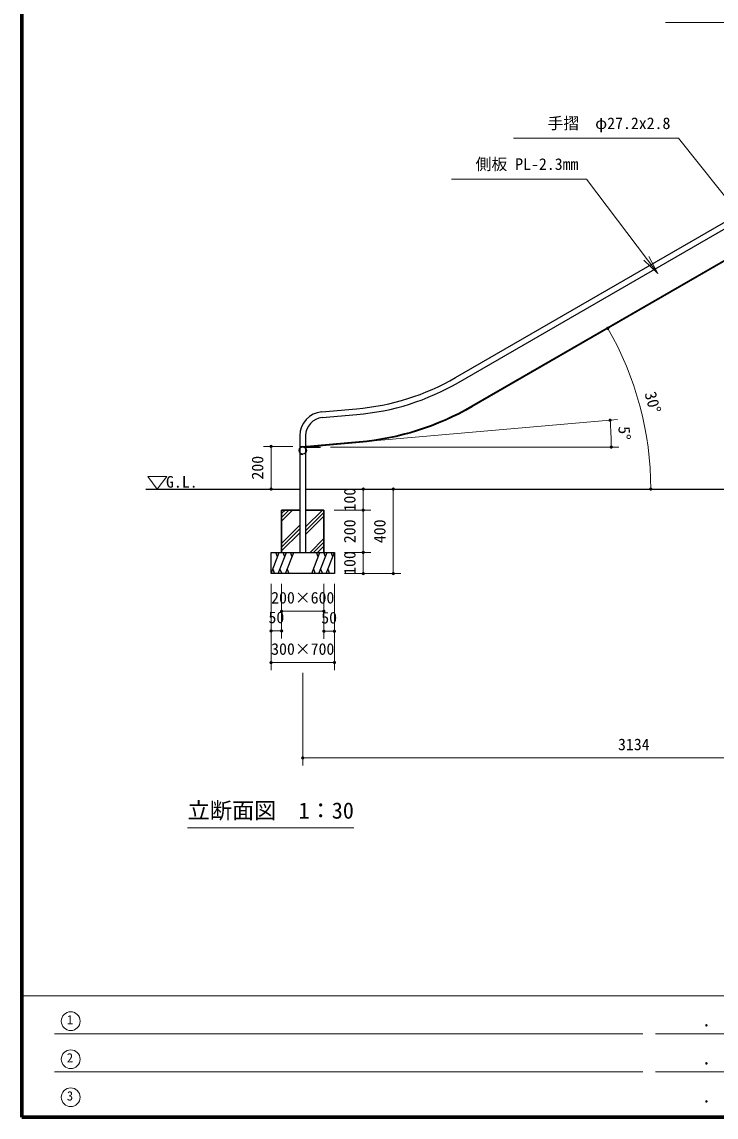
# Model space of a CAD drawing. Units: millimetres at full size, sheet at 1:30, with parts at other scales. Extents: x 450 to 12150, y 450 to 8460.
# Drawn here: x 450 to 3736, y 450 to 5631 of the extents above; entities that cross this region are included whole.
import ezdxf
from ezdxf.enums import TextEntityAlignment as Align

# ---------------------------------------------------------------- set-up
doc = ezdxf.new("R2010")
doc.units = ezdxf.units.MM
doc.header["$LTSCALE"] = 30
for name, color, linetype, lineweight in [('D-STR', 1, 'Continuous', 13), ('D-STR-DIM\u3000寸法線、寸法値', 7, 'Continuous', 13), ('D-STR-HTXT\u3000旗上げ', 7, 'Continuous', 13), ('D-STR-TXT\u3000文字列', 7, 'Continuous', 13), ('D-STR\u3000構造物外形線', 1, 'Continuous', 25), ('D-TTL', 7, 'Continuous', 70), ('D-TTL-FRAM', 7, 'Continuous', 13), ('D-TTL-TXT', 7, 'Continuous', 13)]:
    doc.layers.add(name, color=color, linetype=linetype, lineweight=lineweight)
doc.styles.add('ＭＳ ゴシック', font='')
doc.styles.get('ＭＳ ゴシック').set_extended_font_data('MS Gothic')

# ---------------------------------------------------------------- blocks, each defined once
blk = doc.blocks.new('filled_dot')
at = {"color": 0, "linetype": 'Continuous', "lineweight": -2, "const_width": 1.25}
blk.add_lwpolyline([(-0.625, 0, 1), (0.625, 0, 1)], format="xyb", close=True, dxfattribs=at)
blk = doc.blocks.new('open_arrow')
at = {"color": 0, "linetype": 'Continuous', "lineweight": -2}
blk.add_lwpolyline([(7.5, 1.25), (0, 0), (7.5, -1.25)], dxfattribs=at)

msp = doc.modelspace()

# ---------------------------------------------------------------- linework, layer by layer
at = {"layer": 'D-STR'}
for p, q in [((1135.5, 3481.4), (1045.5, 3481.4)), ((1090.5, 3421.4), (1045.5, 3481.4)), ((1090.5, 3421.4), (1135.5, 3481.4))]:
    msp.add_line(p, q, dxfattribs=at)
at = {"layer": 'D-STR-DIM\u3000寸法線、寸法値'}
for p, q in [((2095.04, 3647.18), (3269.78, 3749.96)), ((1731.92, 3623.12), (1593.3, 3623.12)), ((1629.3, 3421.4), (1629.3, 3623.12)), ((1910.67, 3619.97), (3275.46, 3619.97)), ((1717.7, 3421.4), (1593.3, 3421.4)), ((1927.3, 3421.4), (2101.67, 3421.4)), ((1975, 3421.4), (2243.67, 3421.4)), ((2065.67, 3321.4), (2065.67, 3421.4)), ((2207.67, 3021.4), (2207.67, 3421.4)), ((1927.3, 3321.4), (2101.67, 3321.4)), ((1927.3, 3321.4), (2101.67, 3321.4)), ((2065.67, 3121.4), (2065.67, 3321.4)), ((1977.3, 3121.4), (2101.67, 3121.4)), ((1977.3, 3121.4), (2101.67, 3121.4)), ((2065.67, 3021.4), (2065.67, 3121.4)), ((1977.3, 3021.4), (2101.67, 3021.4)), ((1977.3, 3021.4), (2243.67, 3021.4)), ((1629.3, 2973.4), (1629.3, 2714.06)), ((1629.3, 2973.4), (1629.3, 2564.53)), ((1679.3, 2973.4), (1679.3, 2714.06)), ((1679.3, 2973.4), (1679.3, 2807.15)), ((1879.3, 2973.4), (1879.3, 2807.15)), ((1879.3, 2973.4), (1879.3, 2712.55)), ((1929.3, 2973.4), (1929.3, 2712.55)), ((1929.3, 2973.4), (1929.3, 2564.53)), ((1879.3, 2843.15), (1679.3, 2843.15)), ((1679.3, 2750.06), (1629.3, 2750.06)), ((1929.3, 2748.55), (1879.3, 2748.55)), ((1929.3, 2600.53), (1629.3, 2600.53)), ((1779.3, 2552.53), (1779.3, 2113.15)), ((4913.28, 2149.15), (1779.3, 2149.15))]:
    msp.add_line(p, q, dxfattribs=at)
for centre, radius, end in [((1906.08, 3421.4), 1520.51, 30), ((1783.98, 3619.97), 1455.48, 5)]:
    msp.add_arc(centre, radius, 0, end, dxfattribs=at)
at = {"layer": 'D-STR-HTXT\u3000旗上げ'}
for points in [[(4471.91, 5180.51), (4135.14, 5627.94), (4123.14, 5627.94), (3495.54, 5627.94), (3809.34, 5627.94)], [(3843.41, 4723.06), (3558.14, 5081.34), (3546.14, 5081.34), (2777.54, 5081.34), (3161.84, 5081.34)], [(3459.61, 4440.65), (3122.85, 4888.08), (3110.85, 4888.08), (2483.25, 4888.08), (2797.05, 4888.08)]]:
    msp.add_lwpolyline(points, dxfattribs=at)
at = {"layer": 'D-STR-TXT\u3000文字列'}
msp.add_line((1233.9, 1817.91), (2021.4, 1817.91), dxfattribs=at)
at = {"layer": 'D-STR\u3000構造物外形線'}
for p, q in [((2502.56, 3948.92), (4407.82, 5048.92)), ((2516.16, 3925.36), (4421.42, 5025.36)), ((2580.11, 3814.6), (4484.69, 4914.2)), ((2580.71, 3813.56), (4485.29, 4913.17)), ((2581.86, 3811.57), (4486.44, 4911.17)), ((1869.4, 3786.64), (2033.4, 3800.99)), ((1871.77, 3759.55), (2035.77, 3773.9)), ((1765.7, 3673.58), (1765.7, 3121.4)), ((1779.3, 3623.07), (2046.92, 3646.48)), ((1779.3, 3621.86), (2047.03, 3645.29)), ((1783.98, 3619.97), (2047.23, 3643)), ((1792.9, 3673.48), (1792.9, 3121.4)), ((1783.98, 3619.97), (1862.67, 3619.97)), ((1036.45, 3421.4), (1765.7, 3421.4)), ((1792.9, 3421.4), (4862.48, 3421.4)), ((1679.3, 3305.19), (1695.52, 3321.4)), ((1679.3, 3287.51), (1713.2, 3321.4)), ((1679.3, 3321.4), (1729.3, 3321.4)), ((1679.3, 3121.4), (1679.3, 3321.4)), ((1765.7, 3321.4), (1679.3, 3321.4)), ((1679.3, 3321.4), (1679.3, 3121.4)), ((1679.3, 3269.83), (1729.3, 3319.83)), ((1729.3, 3321.4), (1762.3, 3321.4)), ((1792.9, 3321.4), (1829.3, 3321.4)), ((1792.9, 3242.01), (1872.3, 3321.4)), ((1879.3, 3321.4), (1792.9, 3321.4)), ((1829.3, 3321.4), (1879.3, 3321.4)), ((1879.3, 3321.4), (1879.3, 3121.4)), ((1879.3, 3121.4), (1879.3, 3321.4)), ((1792.9, 3224.33), (1879.3, 3310.73)), ((1792.9, 3206.65), (1879.3, 3293.05)), ((1679.3, 3163.76), (1765.7, 3250.16)), ((1679.3, 3146.09), (1765.7, 3232.49)), ((1679.3, 3128.41), (1765.7, 3214.81)), ((1813.72, 3121.4), (1879.3, 3186.99)), ((1830.6, 3120.61), (1879.3, 3169.31)), ((1629.3, 3021.4), (1668.2, 3121.4)), ((1660.19, 3100.8), (1652.17, 3121.4)), ((1663.61, 3021.4), (1702.51, 3121.4)), ((1694.49, 3100.8), (1686.48, 3121.4)), ((1697.92, 3021.4), (1736.82, 3121.4)), ((1728.8, 3100.8), (1720.79, 3121.4)), ((1821.79, 3021.4), (1860.69, 3121.4)), ((1852.67, 3100.8), (1844.66, 3121.4)), ((1849.07, 3121.4), (1879.3, 3151.63)), ((1856.09, 3021.4), (1894.99, 3121.4)), ((1886.98, 3100.8), (1878.97, 3121.4)), ((1890.4, 3021.4), (1929.3, 3121.4)), ((1921.29, 3100.8), (1913.27, 3121.4)), ((1637.32, 3042.01), (1645.33, 3021.4)), ((1671.62, 3042.01), (1679.64, 3021.4)), ((1705.93, 3042.01), (1713.94, 3021.4)), ((1829.8, 3042.01), (1837.82, 3021.4)), ((1864.11, 3042.01), (1872.12, 3021.4)), ((1898.42, 3042.01), (1906.43, 3021.4))]:
    msp.add_line(p, q, dxfattribs=at)
msp.add_lwpolyline([(1629.3, 3121.4), (1929.3, 3121.4), (1929.3, 3021.4), (1629.3, 3021.4)], close=True, dxfattribs=at)
msp.add_circle((1779.3, 3603.62), 17, dxfattribs=at)
for centre, radius, start, end in [((1934.36, 4933.07), 1136.4, 275, 300), ((1934.36, 4933.07), 1163.6, 275, 300), ((1879.3, 3673.48), 113.6, 95, 180), ((1934.36, 4933.07), 1291.5, 275, 300), ((1934.36, 4933.07), 1292.7, 275, 300), ((1934.36, 4933.07), 1295, 275, 300), ((1879.3, 3673.48), 86.4, 95, 180), ((1779.92, 3604.25), 18.83, 91.89694, 268.10306), ((1779.92, 3604.25), 17.63, 91.89694, 182.02608)]:
    msp.add_arc(centre, radius, start, end, dxfattribs=at)
at = {"layer": 'D-TTL'}
msp.add_lwpolyline([(450, 450), (450, 8460), (12150, 8460), (12150, 450)], close=True, dxfattribs=at)
at = {"layer": 'D-TTL-FRAM'}
for p, q in [((450, 1023.66), (12150, 1023.66)), ((3388.84, 843.66), (605.1, 843.66)), ((4198.84, 843.66), (3448.84, 843.66)), ((3388.84, 663.66), (605.1, 663.66)), ((4198.84, 663.66), (3448.84, 663.66))]:
    msp.add_line(p, q, dxfattribs=at)
at = {"layer": 'D-TTL-TXT'}
for centre in [(680.98, 903.79), (680.98, 723.79), (680.98, 543.79)]:
    msp.add_circle(centre, 44.42, dxfattribs=at)

# ---------------------------------------------------------------- block references
at = {"layer": 'D-STR-DIM\u3000寸法線、寸法値', "xscale": 6, "yscale": 6}
for p, rotation in [((3222.88, 4181.66), 299.2), ((3233.92, 3746.82), 274.1), ((1629.3, 3623.12), 270), ((3239.46, 3619.97), 90.9), ((1629.3, 3421.4), 90), ((2065.67, 3421.4), 270), ((2207.67, 3421.4), 270), ((3426.59, 3421.4), 90.8), ((2065.67, 3321.4), 90), ((2065.67, 3321.4), 270), ((2065.67, 3121.4), 90), ((2065.67, 3121.4), 270), ((2065.67, 3021.4), 90), ((2207.67, 3021.4), 90), ((1879.3, 2843.15), 180), ((1679.3, 2750.06), 180), ((1929.3, 2748.55), 180), ((1929.3, 2600.53), 180)]:
    msp.add_blockref('filled_dot', p, dxfattribs=dict(at, rotation=rotation))
for p in [(1679.3, 2843.15), (1629.3, 2750.06), (1879.3, 2748.55), (1629.3, 2600.53), (1779.3, 2149.15)]:
    msp.add_blockref('filled_dot', p, dxfattribs=at)
at = {"layer": 'D-STR-HTXT\u3000旗上げ', "xscale": 12, "yscale": 12, "rotation": 127}
msp.add_blockref('open_arrow', (3459.61, 4440.65), dxfattribs=at)

# ---------------------------------------------------------------- texts
at = {"layer": 'D-STR-DIM\u3000寸法線、寸法値', "style": 'ＭＳ ゴシック'}
for s, rotation, p in [('30°', 285, (3436.72, 3831.54)), ('5°', 272.5, (3302.15, 3686.25)), ('200', 90, (1565.17, 3522.26)), ('100', 90, (2001.54, 3371.4)), ('200', 90, (2001.54, 3221.4)), ('400', 90, (2143.54, 3221.4)), ('100', 90, (2001.54, 3071.4))]:
    msp.add_text(s, height=54.99, rotation=rotation, dxfattribs=at).set_placement(p, align=Align.MIDDLE_CENTER)
for s, p in [('200×600', (1779.3, 2907.29)), ('50', (1654.3, 2814.19)), ('50', (1904.3, 2812.68)), ('300×700', (1779.3, 2664.67)), ('3134', (3346.29, 2213.29))]:
    msp.add_text(s, height=54.99, dxfattribs=at).set_placement(p, align=Align.MIDDLE_CENTER)
at = {"layer": 'D-STR-HTXT\u3000旗上げ', "style": 'ＭＳ ゴシック'}
for s, p in [('手摺\u3000φ27.2x2.8', (3519.5, 5107.98)), ('側板 PL-2.3mm', (3084.21, 4914.71))]:
    msp.add_text(s, height=54.99, dxfattribs=at).set_placement(p, align=Align.BOTTOM_RIGHT)
at = {"layer": 'D-STR-TXT\u3000文字列', "style": 'ＭＳ ゴシック'}
for s, height, p in [('G.L.', 54.99, (1281.73, 3411.45)), ('立断面図\u30001：30', 76.98, (2021.4, 1838.91))]:
    msp.add_text(s, height=height, dxfattribs=at).set_placement(p, align=Align.BOTTOM_RIGHT)
at = {"layer": 'D-TTL-FRAM', "style": 'ＭＳ ゴシック'}
for p in [(3667.49, 859.26), (3667.49, 679.26), (3667.49, 499.26)]:
    msp.add_text('.', height=65.98, dxfattribs=at).set_placement(p, align=Align.BOTTOM_LEFT)
at = {"layer": 'D-TTL-TXT', "style": 'ＭＳ ゴシック'}
for s, p in [('1', (662.65, 875.28)), ('2', (662.65, 695.28)), ('3', (662.65, 515.28))]:
    msp.add_text(s, height=43.99, dxfattribs=at).set_placement(p, align=Align.BOTTOM_LEFT)

doc.saveas('drawing.dxf')
